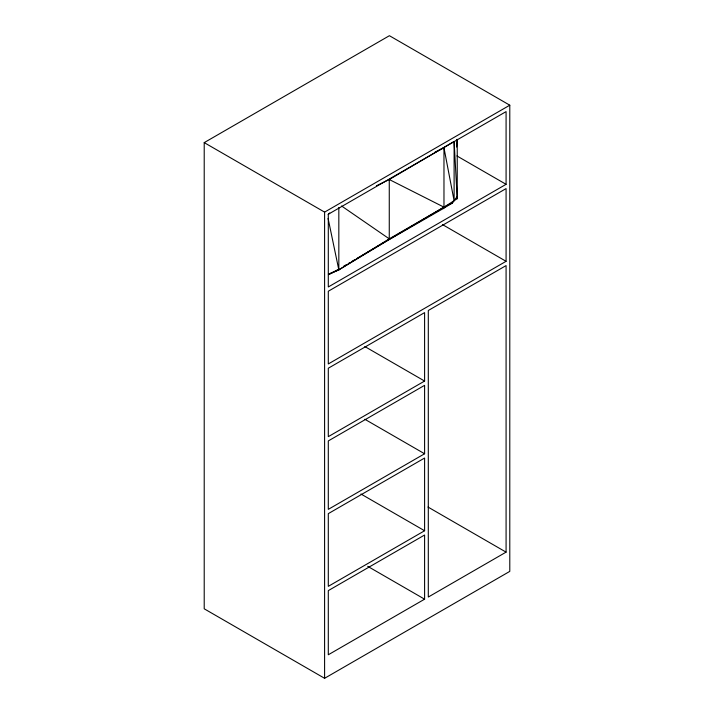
<?xml version="1.0" encoding="UTF-8"?>
<svg xmlns="http://www.w3.org/2000/svg" width="714" height="714" viewBox="0 0 714 714"><rect width="100%" height="100%" fill="white"/><g stroke="black" fill="none" stroke-linecap="round" stroke-linejoin="round"><path stroke-width="1.07" d="M457.237 196.52L451.908 203.276L443.974 207.158L389.264 238.851L338.829 269.847L337.874 269.642L328.52 274.595L338.829 269.847L388.291 240.082L389.264 238.851L389.264 179.517L454.113 141.479L457.237 198.697L443.974 207.158L356.902 258.486M388.291 240.082L443.001 208.667L443.974 207.158L443.974 147.825L435.031 152.091M457.237 198.697L457.237 139.382M456.576 147.03L457.085 139.373M445.474 206.774L443.001 208.667L451.908 203.276L453.274 201.161M451.908 203.276L454.568 199.893M328.19 214.477L329.707 212.995M343.577 266.295L346.433 264.626M348.334 263.511L350.244 262.395M352.145 261.279L354.992 259.601M204.213 142.621L389.407 35.7L509.787 105.199L509.787 571.379L324.593 678.3L204.213 608.801L204.213 142.621L324.593 212.12L509.787 105.199M506.083 184.319L328.297 286.966L328.297 214.254L506.083 111.616L506.083 184.319L456.906 155.929M506.083 261.306L328.297 363.953L328.297 291.241L506.083 188.594L506.083 261.306L442.439 224.562M424.598 381.053L328.297 436.656L328.297 368.228L424.598 312.625L424.598 381.053L364.809 346.54M424.598 453.765L328.297 509.359L328.297 440.931L424.598 385.337L424.598 453.765L364.809 419.252M424.598 530.752L328.297 586.346L328.297 513.643L424.598 458.04L424.598 530.752L360.954 494.008M424.598 599.18L328.297 654.774L328.297 590.621L424.598 535.027L424.598 599.18L367.71 566.336M506.083 552.136L428.302 597.038L428.302 310.492L506.083 265.581L506.083 552.136L427.981 507.038M376.412 185.783L389.264 179.517L443.974 207.158M328.378 274.158L338.829 269.847L338.829 207.444M341.578 205.998L389.264 238.851M328.092 218.43L338.829 269.847M443.974 147.825L454.113 200.812L454.113 141.479M324.593 212.12L324.593 678.3"/></g></svg>
